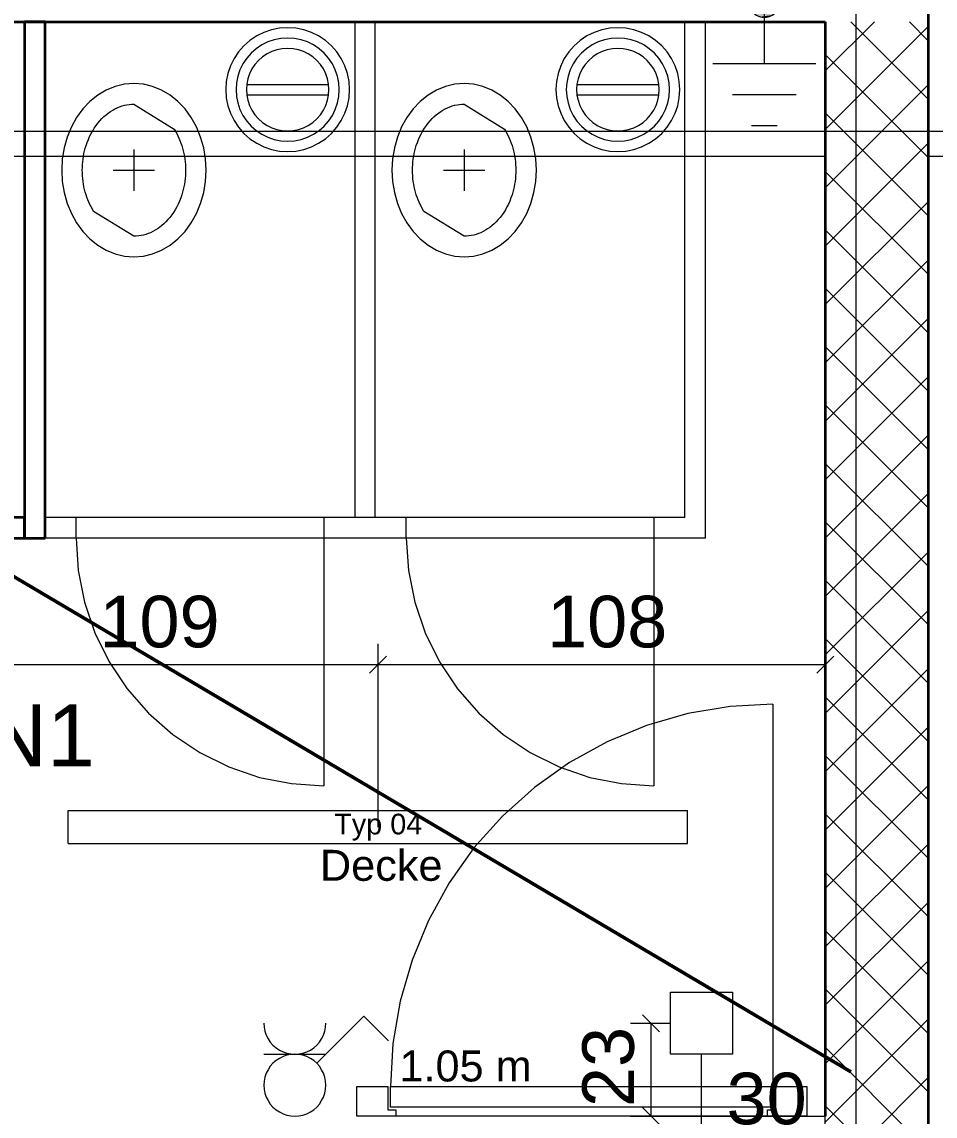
# Model space of a CAD drawing. Extents: x -1132 to 613, y -179 to 712.
# Drawn here: x -660.4 to -616.2, y 344.9 to 397.9 of the extents above; entities that cross this region are included whole.
import ezdxf
from ezdxf.lldxf.tags import DXFTag

# ---------------------------------------------------------------- set-up
doc = ezdxf.new("R2010")
doc.units = 0
doc.layers.get('0').update_dxf_attribs({"lineweight": 13})
for name, color, linetype, lineweight in [('A-DOOR-____-OTLN', 7, 'Continuous', 9), ('A-DOOR-FRAM-MCUT', 7, 'Continuous', 9), ('A-DOOR-OPNG-OTLN', 7, 'Continuous', 9), ('A-FLOR-____-OVHD', 7, 'Strichpunkt - Fein', 9), ('A-GENM-____-HDLN', 7, '_Verdeckte Linien_', 9), ('A-WALL-____-MCUT', 7, 'Continuous', 35), ('A-WALL-____-PATT', 7, 'Continuous', 35), ('S-GRID-____-OTLN', 7, 'Continuous', 5)]:
    doc.layers.add(name, color=color, linetype=linetype, lineweight=lineweight)
for name, color, linetype, lineweight, true_color in [('EL01_VVV_Mass', 7, 'Continuous', 13, 0xb2b200), ('EL01_WAN_Leuchten', 7, 'Continuous', 13, 0x0080ff), ('EL01_WAN_Leuchtentyp', 7, 'Continuous', 13, 0x0099ff), ('EL01_WAN_Licht', 7, 'Continuous', 13, 0x0080ff), ('EL01_WAN_Notbeleuchtungentyp', 7, 'Continuous', 13, 0x009900), ('EL01_WAN_Potentialausgleich', 1, 'Continuous', 13, 0xff0000), ('X_Geometrie', 3, 'Continuous', 50, 0x00ff00)]:
    doc.layers.add(name, color=color, linetype=linetype, lineweight=lineweight, true_color=true_color)
doc.styles.get("Standard").update_dxf_attribs({"font": 'arial.ttf'})
tags = doc.linetypes.add('_Rasterlinie_', pattern=[0.375, 0.2, -0.05, 0.075, -0.05]).pattern_tags.tags
tags[10:11] = [DXFTag(74, 4), DXFTag(75, 0), DXFTag(340, '0'), DXFTag(46, 1.0), DXFTag(50, 0.0), DXFTag(44, 0.0), DXFTag(45, 0.0)]
tags[8:9] = [DXFTag(74, 4), DXFTag(75, 0), DXFTag(340, '0'), DXFTag(46, 1.0), DXFTag(50, 0.0), DXFTag(44, 0.0), DXFTag(45, 0.0)]
tags[6:7] = [DXFTag(74, 4), DXFTag(75, 0), DXFTag(340, '0'), DXFTag(46, 1.0), DXFTag(50, 0.0), DXFTag(44, 0.0), DXFTag(45, 0.0)]
tags[4:5] = [DXFTag(74, 4), DXFTag(75, 0), DXFTag(340, '0'), DXFTag(46, 1.0), DXFTag(50, 0.0), DXFTag(44, 0.0), DXFTag(45, 0.0)]
tags = doc.linetypes.add('_Verdeckte Linien_', pattern=[0.15, 0.1, -0.05]).pattern_tags.tags
tags[6:7] = [DXFTag(74, 4), DXFTag(75, 0), DXFTag(340, '0'), DXFTag(46, 1.0), DXFTag(50, 0.0), DXFTag(44, 0.0), DXFTag(45, 0.0)]
tags[4:5] = [DXFTag(74, 4), DXFTag(75, 0), DXFTag(340, '0'), DXFTag(46, 1.0), DXFTag(50, 0.0), DXFTag(44, 0.0), DXFTag(45, 0.0)]
tags = doc.linetypes.add('Strich Punkt fein', pattern=[0.2, 0.1, -0.05, 0, -0.05]).pattern_tags.tags
tags[10:11] = [DXFTag(74, 4), DXFTag(75, 0), DXFTag(340, '0'), DXFTag(46, 1.0), DXFTag(50, 0.0), DXFTag(44, 0.0), DXFTag(45, 0.0)]
tags[8:9] = [DXFTag(74, 4), DXFTag(75, 0), DXFTag(340, '0'), DXFTag(46, 1.0), DXFTag(50, 0.0), DXFTag(44, 0.0), DXFTag(45, 0.0)]
tags[6:7] = [DXFTag(74, 4), DXFTag(75, 0), DXFTag(340, '0'), DXFTag(46, 1.0), DXFTag(50, 0.0), DXFTag(44, 0.0), DXFTag(45, 0.0)]
tags[4:5] = [DXFTag(74, 4), DXFTag(75, 0), DXFTag(340, '0'), DXFTag(46, 1.0), DXFTag(50, 0.0), DXFTag(44, 0.0), DXFTag(45, 0.0)]
tags = doc.linetypes.add('Strichpunkt - Fein', pattern=[0.2, 0.1, -0.05, 0, -0.05]).pattern_tags.tags
tags[10:11] = [DXFTag(74, 4), DXFTag(75, 0), DXFTag(340, '0'), DXFTag(46, 1.0), DXFTag(50, 0.0), DXFTag(44, 0.0), DXFTag(45, 0.0)]
tags[8:9] = [DXFTag(74, 4), DXFTag(75, 0), DXFTag(340, '0'), DXFTag(46, 1.0), DXFTag(50, 0.0), DXFTag(44, 0.0), DXFTag(45, 0.0)]
tags[6:7] = [DXFTag(74, 4), DXFTag(75, 0), DXFTag(340, '0'), DXFTag(46, 1.0), DXFTag(50, 0.0), DXFTag(44, 0.0), DXFTag(45, 0.0)]
tags[4:5] = [DXFTag(74, 4), DXFTag(75, 0), DXFTag(340, '0'), DXFTag(46, 1.0), DXFTag(50, 0.0), DXFTag(44, 0.0), DXFTag(45, 0.0)]

# ---------------------------------------------------------------- blocks, each defined once
blk = doc.blocks.new('Referenz-A0UNPDE96I', base_point=(-1115.886, -117.372))
at = {"layer": 'A-DOOR-____-OTLN', "color": 0, "linetype": 'Continuous', "ltscale": 0.13}
for p, q in [((-642.575, 346.316), (-624.055, 346.316)), ((-642.575, 345.316), (-642.575, 346.316)), ((-624.055, 346.316), (-624.055, 345.316)), ((-624.055, 345.316), (-642.575, 345.316))]:
    blk.add_line(p, q, dxfattribs=at)
at = {"layer": 'A-DOOR-____-OTLN', "color": 0, "linetype": 'Strich Punkt fein', "ltscale": 0.13}
blk.add_line((-624.315, 344.876), (-642.315, 344.876), dxfattribs=at)
at = {"layer": 'A-DOOR-FRAM-MCUT', "color": 0, "linetype": 'Continuous', "ltscale": 0.13}
for p, q in [((-644.215, 346.316), (-642.715, 346.316)), ((-644.215, 344.876), (-644.215, 346.316)), ((-642.715, 346.316), (-642.715, 345.176)), ((-623.915, 346.316), (-622.415, 346.316)), ((-623.915, 345.176), (-623.915, 346.316)), ((-622.415, 346.316), (-622.415, 344.876)), ((-642.715, 345.176), (-642.315, 345.176)), ((-642.315, 345.176), (-642.315, 344.876)), ((-624.315, 344.876), (-624.315, 345.176)), ((-624.315, 345.176), (-623.915, 345.176)), ((-642.315, 344.876), (-644.215, 344.876)), ((-622.415, 344.876), (-624.315, 344.876))]:
    blk.add_line(p, q, dxfattribs=at)
at = {"layer": 'A-DOOR-OPNG-OTLN', "color": 0, "linetype": 'Continuous', "ltscale": 0.13}
for p, q in [((-626.128, 364.72), (-628.176, 364.372)), ((-624.055, 364.836), (-626.128, 364.72)), ((-624.055, 364.836), (-624.055, 346.316)), ((-628.176, 364.372), (-630.171, 363.797)), ((-630.171, 363.797), (-632.09, 363.002)), ((-632.09, 363.002), (-633.908, 361.998)), ((-633.908, 361.998), (-635.602, 360.796)), ((-635.602, 360.796), (-637.15, 359.412)), ((-637.15, 359.412), (-638.534, 357.863)), ((-638.534, 357.863), (-639.736, 356.17)), ((-639.736, 356.17), (-640.741, 354.352)), ((-640.741, 354.352), (-641.535, 352.433)), ((-641.535, 352.433), (-642.11, 350.437)), ((-642.11, 350.437), (-642.458, 348.39)), ((-642.458, 348.39), (-642.575, 346.316))]:
    blk.add_line(p, q, dxfattribs=at)
at = {"layer": 'A-FLOR-____-OVHD', "color": 0, "linetype": 'Strichpunkt - Fein', "ltscale": 0.13}
for p, q in [((-1074.115, 392.578), (-531.715, 392.578)), ((-708.415, 391.378), (-621.515, 391.378)), ((-616.515, 391.378), (-534.937, 391.378))]:
    blk.add_line(p, q, dxfattribs=at)
at = {"layer": 'A-GENM-____-HDLN', "color": 0, "linetype": '_Verdeckte Linien_', "ltscale": 0.13}
for p, q in [((-647.953, 397.569), (-648.338, 397.493)), ((-647.562, 397.595), (-647.953, 397.569)), ((-647.17, 397.569), (-647.562, 397.595)), ((-646.785, 397.493), (-647.17, 397.569)), ((-643.315, 397.876), (-644.315, 397.876)), ((-644.315, 397.876), (-644.315, 373.876)), ((-643.315, 373.876), (-643.315, 397.876)), ((-631.953, 397.569), (-632.338, 397.493)), ((-631.562, 397.595), (-631.953, 397.569)), ((-631.17, 397.569), (-631.562, 397.595)), ((-630.785, 397.493), (-631.17, 397.569)), ((-627.315, 397.876), (-628.315, 397.876)), ((-628.315, 373.876), (-628.315, 397.876)), ((-627.315, 372.876), (-627.315, 397.876)), ((-649.388, 396.975), (-649.683, 396.716)), ((-649.062, 397.193), (-649.388, 396.975)), ((-648.71, 397.367), (-649.062, 397.193)), ((-648.338, 397.493), (-648.71, 397.367)), ((-648.209, 397.01), (-648.518, 396.905)), ((-647.888, 397.074), (-648.209, 397.01)), ((-647.562, 397.095), (-647.888, 397.074)), ((-647.235, 397.074), (-647.562, 397.095)), ((-646.914, 397.01), (-647.235, 397.074)), ((-646.605, 396.905), (-646.914, 397.01)), ((-646.413, 397.367), (-646.785, 397.493)), ((-646.062, 397.193), (-646.413, 397.367)), ((-645.735, 396.975), (-646.062, 397.193)), ((-645.44, 396.716), (-645.735, 396.975)), ((-633.388, 396.975), (-633.683, 396.716)), ((-633.062, 397.193), (-633.388, 396.975)), ((-632.71, 397.367), (-633.062, 397.193)), ((-632.338, 397.493), (-632.71, 397.367)), ((-632.209, 397.01), (-632.518, 396.905)), ((-631.888, 397.074), (-632.209, 397.01)), ((-631.562, 397.095), (-631.888, 397.074)), ((-631.235, 397.074), (-631.562, 397.095)), ((-630.914, 397.01), (-631.235, 397.074)), ((-630.605, 396.905), (-630.914, 397.01)), ((-630.413, 397.367), (-630.785, 397.493)), ((-630.062, 397.193), (-630.413, 397.367)), ((-629.735, 396.975), (-630.062, 397.193)), ((-629.44, 396.716), (-629.735, 396.975)), ((-649.683, 396.716), (-649.942, 396.421)), ((-649.083, 396.578), (-649.329, 396.363)), ((-648.812, 396.76), (-649.083, 396.578)), ((-648.518, 396.905), (-648.812, 396.76)), ((-648.327, 396.443), (-648.562, 396.327)), ((-648.079, 396.527), (-648.327, 396.443)), ((-647.823, 396.578), (-648.079, 396.527)), ((-647.562, 396.595), (-647.823, 396.578)), ((-647.3, 396.578), (-647.562, 396.595)), ((-647.044, 396.527), (-647.3, 396.578)), ((-646.796, 396.443), (-647.044, 396.527)), ((-646.562, 396.327), (-646.796, 396.443)), ((-646.312, 396.76), (-646.605, 396.905)), ((-646.04, 396.578), (-646.312, 396.76)), ((-645.794, 396.363), (-646.04, 396.578)), ((-645.181, 396.421), (-645.44, 396.716)), ((-633.683, 396.716), (-633.942, 396.421)), ((-633.083, 396.578), (-633.329, 396.363)), ((-632.812, 396.76), (-633.083, 396.578)), ((-632.518, 396.905), (-632.812, 396.76)), ((-632.327, 396.443), (-632.562, 396.327)), ((-632.079, 396.527), (-632.327, 396.443)), ((-631.823, 396.578), (-632.079, 396.527)), ((-631.562, 396.595), (-631.823, 396.578)), ((-631.3, 396.578), (-631.562, 396.595)), ((-631.044, 396.527), (-631.3, 396.578)), ((-630.796, 396.443), (-631.044, 396.527)), ((-630.562, 396.327), (-630.796, 396.443)), ((-630.312, 396.76), (-630.605, 396.905)), ((-630.04, 396.578), (-630.312, 396.76)), ((-629.794, 396.363), (-630.04, 396.578)), ((-629.181, 396.421), (-629.44, 396.716)), ((-650.16, 396.095), (-650.333, 395.743)), ((-649.942, 396.421), (-650.16, 396.095)), ((-649.545, 396.117), (-649.727, 395.845)), ((-649.329, 396.363), (-649.545, 396.117)), ((-648.976, 396.009), (-649.148, 395.812)), ((-648.779, 396.182), (-648.976, 396.009)), ((-648.562, 396.327), (-648.779, 396.182)), ((-646.344, 396.182), (-646.562, 396.327)), ((-646.147, 396.009), (-646.344, 396.182)), ((-645.975, 395.812), (-646.147, 396.009)), ((-645.578, 396.117), (-645.794, 396.363)), ((-645.396, 395.845), (-645.578, 396.117)), ((-644.963, 396.095), (-645.181, 396.421)), ((-644.79, 395.743), (-644.963, 396.095)), ((-634.16, 396.095), (-634.333, 395.743)), ((-633.942, 396.421), (-634.16, 396.095)), ((-633.545, 396.117), (-633.727, 395.845)), ((-633.329, 396.363), (-633.545, 396.117)), ((-632.976, 396.009), (-633.148, 395.812)), ((-632.779, 396.182), (-632.976, 396.009)), ((-632.562, 396.327), (-632.779, 396.182)), ((-630.344, 396.182), (-630.562, 396.327)), ((-630.147, 396.009), (-630.344, 396.182)), ((-629.975, 395.812), (-630.147, 396.009)), ((-629.578, 396.117), (-629.794, 396.363)), ((-629.396, 395.845), (-629.578, 396.117)), ((-628.963, 396.095), (-629.181, 396.421)), ((-628.79, 395.743), (-628.963, 396.095)), ((-650.333, 395.743), (-650.459, 395.371)), ((-649.871, 395.552), (-649.976, 395.242)), ((-649.727, 395.845), (-649.871, 395.552)), ((-649.294, 395.595), (-649.409, 395.36)), ((-649.148, 395.812), (-649.294, 395.595)), ((-645.829, 395.595), (-645.975, 395.812)), ((-645.714, 395.36), (-645.829, 395.595)), ((-645.252, 395.552), (-645.396, 395.845)), ((-645.147, 395.242), (-645.252, 395.552)), ((-644.664, 395.371), (-644.79, 395.743)), ((-634.333, 395.743), (-634.459, 395.371)), ((-633.871, 395.552), (-633.976, 395.242)), ((-633.727, 395.845), (-633.871, 395.552)), ((-633.294, 395.595), (-633.409, 395.36)), ((-633.148, 395.812), (-633.294, 395.595)), ((-629.829, 395.595), (-629.975, 395.812)), ((-629.714, 395.36), (-629.829, 395.595)), ((-629.252, 395.552), (-629.396, 395.845)), ((-629.147, 395.242), (-629.252, 395.552)), ((-628.664, 395.371), (-628.79, 395.743)), ((-655.467, 394.857), (-655.916, 394.75)), ((-655.01, 394.893), (-655.467, 394.857)), ((-654.553, 394.857), (-655.01, 394.893)), ((-654.104, 394.75), (-654.553, 394.857)), ((-650.536, 394.986), (-650.562, 394.595)), ((-650.459, 395.371), (-650.536, 394.986)), ((-650.04, 394.921), (-650.062, 394.595)), ((-649.976, 395.242), (-650.04, 394.921)), ((-649.544, 394.856), (-649.562, 394.595)), ((-649.493, 395.113), (-649.544, 394.856)), ((-649.409, 395.36), (-649.493, 395.113)), ((-645.63, 395.113), (-645.714, 395.36)), ((-645.579, 394.856), (-645.63, 395.113)), ((-645.562, 394.595), (-645.579, 394.856)), ((-645.083, 394.921), (-645.147, 395.242)), ((-645.062, 394.595), (-645.083, 394.921)), ((-644.587, 394.986), (-644.664, 395.371)), ((-644.562, 394.595), (-644.587, 394.986)), ((-639.467, 394.857), (-639.916, 394.75)), ((-639.01, 394.893), (-639.467, 394.857)), ((-638.553, 394.857), (-639.01, 394.893)), ((-638.104, 394.75), (-638.553, 394.857)), ((-634.536, 394.986), (-634.562, 394.595)), ((-634.459, 395.371), (-634.536, 394.986)), ((-634.04, 394.921), (-634.062, 394.595)), ((-633.976, 395.242), (-634.04, 394.921)), ((-633.544, 394.856), (-633.562, 394.595)), ((-633.493, 395.113), (-633.544, 394.856)), ((-633.409, 395.36), (-633.493, 395.113)), ((-629.63, 395.113), (-629.714, 395.36)), ((-629.579, 394.856), (-629.63, 395.113)), ((-629.562, 394.595), (-629.579, 394.856)), ((-629.083, 394.921), (-629.147, 395.242)), ((-629.062, 394.595), (-629.083, 394.921)), ((-628.587, 394.986), (-628.664, 395.371)), ((-628.562, 394.595), (-628.587, 394.986)), ((-656.76, 394.33), (-657.141, 394.025)), ((-656.35, 394.573), (-656.76, 394.33)), ((-655.916, 394.75), (-656.35, 394.573)), ((-653.671, 394.573), (-654.104, 394.75)), ((-653.26, 394.33), (-653.671, 394.573)), ((-652.88, 394.025), (-653.26, 394.33)), ((-650.562, 394.595), (-650.536, 394.203)), ((-650.062, 394.595), (-650.04, 394.269)), ((-649.562, 394.845), (-645.562, 394.845)), ((-649.562, 394.595), (-649.544, 394.334)), ((-649.562, 394.345), (-645.562, 394.345)), ((-649.544, 394.334), (-649.493, 394.077)), ((-645.63, 394.077), (-645.579, 394.334)), ((-645.579, 394.334), (-645.562, 394.595)), ((-645.083, 394.269), (-645.062, 394.595)), ((-644.587, 394.203), (-644.562, 394.595)), ((-640.76, 394.33), (-641.141, 394.025)), ((-640.35, 394.573), (-640.76, 394.33)), ((-639.916, 394.75), (-640.35, 394.573)), ((-637.671, 394.573), (-638.104, 394.75)), ((-637.26, 394.33), (-637.671, 394.573)), ((-636.88, 394.025), (-637.26, 394.33)), ((-634.562, 394.595), (-634.536, 394.203)), ((-634.062, 394.595), (-634.04, 394.269)), ((-633.562, 394.845), (-629.562, 394.845)), ((-633.562, 394.595), (-633.544, 394.334)), ((-633.562, 394.345), (-629.562, 394.345)), ((-633.544, 394.334), (-633.493, 394.077)), ((-629.63, 394.077), (-629.579, 394.334)), ((-629.579, 394.334), (-629.562, 394.595)), ((-629.083, 394.269), (-629.062, 394.595)), ((-628.587, 394.203), (-628.562, 394.595)), ((-657.141, 394.025), (-657.485, 393.662)), ((-652.535, 393.662), (-652.88, 394.025)), ((-650.536, 394.203), (-650.459, 393.818)), ((-650.459, 393.818), (-650.333, 393.447)), ((-650.04, 394.269), (-649.976, 393.948)), ((-649.976, 393.948), (-649.871, 393.638)), ((-649.493, 394.077), (-649.409, 393.83)), ((-649.409, 393.83), (-649.294, 393.595)), ((-645.829, 393.595), (-645.714, 393.83)), ((-645.714, 393.83), (-645.63, 394.077)), ((-645.252, 393.638), (-645.147, 393.948)), ((-645.147, 393.948), (-645.083, 394.269)), ((-644.79, 393.447), (-644.664, 393.818)), ((-644.664, 393.818), (-644.587, 394.203)), ((-641.141, 394.025), (-641.485, 393.662)), ((-636.535, 393.662), (-636.88, 394.025)), ((-634.536, 394.203), (-634.459, 393.818)), ((-634.459, 393.818), (-634.333, 393.447)), ((-634.04, 394.269), (-633.976, 393.948)), ((-633.976, 393.948), (-633.871, 393.638)), ((-633.493, 394.077), (-633.409, 393.83)), ((-633.409, 393.83), (-633.294, 393.595)), ((-629.829, 393.595), (-629.714, 393.83)), ((-629.714, 393.83), (-629.63, 394.077)), ((-629.252, 393.638), (-629.147, 393.948)), ((-629.147, 393.948), (-629.083, 394.269)), ((-628.79, 393.447), (-628.664, 393.818)), ((-628.664, 393.818), (-628.587, 394.203)), ((-657.485, 393.662), (-657.787, 393.249)), ((-652.233, 393.249), (-652.535, 393.662)), ((-650.333, 393.447), (-650.16, 393.095)), ((-649.871, 393.638), (-649.727, 393.345)), ((-649.727, 393.345), (-649.545, 393.073)), ((-649.294, 393.595), (-649.148, 393.377)), ((-649.148, 393.377), (-648.976, 393.181)), ((-646.147, 393.181), (-645.975, 393.377)), ((-645.975, 393.377), (-645.829, 393.595)), ((-645.578, 393.073), (-645.396, 393.345)), ((-645.396, 393.345), (-645.252, 393.638)), ((-644.963, 393.095), (-644.79, 393.447)), ((-641.485, 393.662), (-641.787, 393.249)), ((-636.233, 393.249), (-636.535, 393.662)), ((-634.333, 393.447), (-634.16, 393.095)), ((-633.871, 393.638), (-633.727, 393.345)), ((-633.727, 393.345), (-633.545, 393.073)), ((-633.294, 393.595), (-633.148, 393.377)), ((-633.148, 393.377), (-632.976, 393.181)), ((-630.147, 393.181), (-629.975, 393.377)), ((-629.975, 393.377), (-629.829, 393.595)), ((-629.578, 393.073), (-629.396, 393.345)), ((-629.396, 393.345), (-629.252, 393.638)), ((-628.963, 393.095), (-628.79, 393.447)), ((-658.041, 392.793), (-658.244, 392.3)), ((-657.787, 393.249), (-658.041, 392.793)), ((-651.979, 392.793), (-652.233, 393.249)), ((-651.777, 392.3), (-651.979, 392.793)), ((-650.16, 393.095), (-649.942, 392.769)), ((-649.942, 392.769), (-649.683, 392.474)), ((-649.545, 393.073), (-649.329, 392.827)), ((-649.329, 392.827), (-649.083, 392.612)), ((-648.976, 393.181), (-648.779, 393.008)), ((-648.779, 393.008), (-648.562, 392.863)), ((-648.562, 392.863), (-648.327, 392.747)), ((-648.327, 392.747), (-648.079, 392.663)), ((-647.044, 392.663), (-646.796, 392.747)), ((-646.796, 392.747), (-646.562, 392.863)), ((-646.562, 392.863), (-646.344, 393.008)), ((-646.344, 393.008), (-646.147, 393.181)), ((-646.04, 392.612), (-645.794, 392.827)), ((-645.794, 392.827), (-645.578, 393.073)), ((-645.44, 392.474), (-645.181, 392.769)), ((-645.181, 392.769), (-644.963, 393.095)), ((-642.041, 392.793), (-642.244, 392.3)), ((-641.787, 393.249), (-642.041, 392.793)), ((-635.979, 392.793), (-636.233, 393.249)), ((-635.777, 392.3), (-635.979, 392.793)), ((-634.16, 393.095), (-633.942, 392.769)), ((-633.942, 392.769), (-633.683, 392.474)), ((-633.545, 393.073), (-633.329, 392.827)), ((-633.329, 392.827), (-633.083, 392.612)), ((-632.976, 393.181), (-632.779, 393.008)), ((-632.779, 393.008), (-632.562, 392.863)), ((-632.562, 392.863), (-632.327, 392.747)), ((-632.327, 392.747), (-632.079, 392.663)), ((-631.044, 392.663), (-630.796, 392.747)), ((-630.796, 392.747), (-630.562, 392.863)), ((-630.562, 392.863), (-630.344, 393.008)), ((-630.344, 393.008), (-630.147, 393.181)), ((-630.04, 392.612), (-629.794, 392.827)), ((-629.794, 392.827), (-629.578, 393.073)), ((-629.44, 392.474), (-629.181, 392.769)), ((-629.181, 392.769), (-628.963, 393.095)), ((-658.244, 392.3), (-658.391, 391.78)), ((-651.629, 391.78), (-651.777, 392.3)), ((-649.683, 392.474), (-649.388, 392.215)), ((-649.388, 392.215), (-649.062, 391.997)), ((-649.083, 392.612), (-648.812, 392.43)), ((-648.812, 392.43), (-648.518, 392.285)), ((-648.518, 392.285), (-648.209, 392.18)), ((-648.079, 392.663), (-647.823, 392.612)), ((-647.823, 392.612), (-647.562, 392.595)), ((-647.562, 392.595), (-647.3, 392.612)), ((-647.3, 392.612), (-647.044, 392.663)), ((-646.914, 392.18), (-646.605, 392.285)), ((-646.605, 392.285), (-646.312, 392.43)), ((-646.312, 392.43), (-646.04, 392.612)), ((-646.062, 391.997), (-645.735, 392.215)), ((-645.735, 392.215), (-645.44, 392.474)), ((-642.244, 392.3), (-642.391, 391.78)), ((-635.629, 391.78), (-635.777, 392.3)), ((-633.683, 392.474), (-633.388, 392.215)), ((-633.388, 392.215), (-633.062, 391.997)), ((-633.083, 392.612), (-632.812, 392.43)), ((-632.812, 392.43), (-632.518, 392.285)), ((-632.518, 392.285), (-632.209, 392.18)), ((-632.079, 392.663), (-631.823, 392.612)), ((-631.823, 392.612), (-631.562, 392.595)), ((-631.562, 392.595), (-631.3, 392.612)), ((-631.3, 392.612), (-631.044, 392.663)), ((-630.914, 392.18), (-630.605, 392.285)), ((-630.605, 392.285), (-630.312, 392.43)), ((-630.312, 392.43), (-630.04, 392.612)), ((-630.062, 391.997), (-629.735, 392.215)), ((-629.735, 392.215), (-629.44, 392.474)), ((-658.391, 391.78), (-658.48, 391.241)), ((-655.01, 391.693), (-655.01, 389.693)), ((-651.54, 391.241), (-651.629, 391.78)), ((-649.062, 391.997), (-648.71, 391.823)), ((-648.71, 391.823), (-648.338, 391.697)), ((-648.338, 391.697), (-647.953, 391.621)), ((-648.209, 392.18), (-647.888, 392.116)), ((-647.888, 392.116), (-647.562, 392.095)), ((-647.562, 392.095), (-647.235, 392.116)), ((-647.235, 392.116), (-646.914, 392.18)), ((-647.17, 391.621), (-646.785, 391.697)), ((-646.785, 391.697), (-646.413, 391.823)), ((-646.413, 391.823), (-646.062, 391.997)), ((-642.391, 391.78), (-642.48, 391.241)), ((-639.01, 391.693), (-639.01, 389.693)), ((-635.54, 391.241), (-635.629, 391.78)), ((-633.062, 391.997), (-632.71, 391.823)), ((-632.71, 391.823), (-632.338, 391.697)), ((-632.338, 391.697), (-631.953, 391.621)), ((-632.209, 392.18), (-631.888, 392.116)), ((-631.888, 392.116), (-631.562, 392.095)), ((-631.562, 392.095), (-631.235, 392.116)), ((-631.235, 392.116), (-630.914, 392.18)), ((-631.17, 391.621), (-630.785, 391.697)), ((-630.785, 391.697), (-630.413, 391.823)), ((-630.413, 391.823), (-630.062, 391.997)), ((-658.48, 391.241), (-658.51, 390.693)), ((-651.51, 390.693), (-651.54, 391.241)), ((-647.953, 391.621), (-647.562, 391.595)), ((-647.562, 391.595), (-647.17, 391.621)), ((-642.48, 391.241), (-642.51, 390.693)), ((-635.51, 390.693), (-635.54, 391.241)), ((-631.953, 391.621), (-631.562, 391.595)), ((-631.562, 391.595), (-631.17, 391.621)), ((-658.51, 390.693), (-658.48, 390.144)), ((-656.01, 390.693), (-654.01, 390.693)), ((-651.54, 390.144), (-651.51, 390.693)), ((-642.51, 390.693), (-642.48, 390.144)), ((-640.01, 390.693), (-638.01, 390.693)), ((-635.54, 390.144), (-635.51, 390.693)), ((-658.48, 390.144), (-658.391, 389.606)), ((-651.629, 389.606), (-651.54, 390.144)), ((-642.48, 390.144), (-642.391, 389.606)), ((-635.629, 389.606), (-635.54, 390.144)), ((-658.391, 389.606), (-658.244, 389.085)), ((-651.777, 389.085), (-651.629, 389.606)), ((-642.391, 389.606), (-642.244, 389.085)), ((-635.777, 389.085), (-635.629, 389.606)), ((-658.244, 389.085), (-658.041, 388.593)), ((-651.979, 388.593), (-651.777, 389.085)), ((-642.244, 389.085), (-642.041, 388.593)), ((-635.979, 388.593), (-635.777, 389.085)), ((-658.041, 388.593), (-657.787, 388.136)), ((-652.233, 388.136), (-651.979, 388.593)), ((-642.041, 388.593), (-641.787, 388.136)), ((-636.233, 388.136), (-635.979, 388.593)), ((-657.787, 388.136), (-657.485, 387.723)), ((-652.535, 387.723), (-652.233, 388.136)), ((-641.787, 388.136), (-641.485, 387.723)), ((-636.535, 387.723), (-636.233, 388.136)), ((-657.485, 387.723), (-657.141, 387.361)), ((-652.88, 387.361), (-652.535, 387.723)), ((-641.485, 387.723), (-641.141, 387.361)), ((-636.88, 387.361), (-636.535, 387.723)), ((-657.141, 387.361), (-656.76, 387.055)), ((-656.76, 387.055), (-656.35, 386.812)), ((-653.671, 386.812), (-653.26, 387.055)), ((-653.26, 387.055), (-652.88, 387.361)), ((-641.141, 387.361), (-640.76, 387.055)), ((-640.76, 387.055), (-640.35, 386.812)), ((-637.671, 386.812), (-637.26, 387.055)), ((-637.26, 387.055), (-636.88, 387.361)), ((-656.35, 386.812), (-655.916, 386.636)), ((-655.916, 386.636), (-655.467, 386.529)), ((-655.467, 386.529), (-655.01, 386.493)), ((-655.01, 386.493), (-654.553, 386.529)), ((-654.553, 386.529), (-654.104, 386.636)), ((-654.104, 386.636), (-653.671, 386.812)), ((-640.35, 386.812), (-639.916, 386.636)), ((-639.916, 386.636), (-639.467, 386.529)), ((-639.467, 386.529), (-639.01, 386.493)), ((-639.01, 386.493), (-638.553, 386.529)), ((-638.553, 386.529), (-638.104, 386.636)), ((-638.104, 386.636), (-637.671, 386.812)), ((-628.315, 373.876), (-659.315, 373.876)), ((-657.815, 372.876), (-657.815, 373.876)), ((-645.815, 373.876), (-645.815, 360.876)), ((-641.815, 372.876), (-641.815, 373.876)), ((-629.815, 373.876), (-629.815, 360.876)), ((-627.315, 372.876), (-659.315, 372.876)), ((-657.815, 372.876), (-657.712, 371.31)), ((-641.815, 372.876), (-641.712, 371.31)), ((-657.712, 371.31), (-657.406, 369.771)), ((-641.712, 371.31), (-641.406, 369.771)), ((-657.406, 369.771), (-656.901, 368.284)), ((-641.406, 369.771), (-640.901, 368.284)), ((-656.901, 368.284), (-656.207, 366.876)), ((-640.901, 368.284), (-640.207, 366.876)), ((-656.207, 366.876), (-655.335, 365.571)), ((-640.207, 366.876), (-639.335, 365.571)), ((-655.335, 365.571), (-654.3, 364.391)), ((-639.335, 365.571), (-638.3, 364.391)), ((-654.3, 364.391), (-653.12, 363.356)), ((-638.3, 364.391), (-637.12, 363.356)), ((-653.12, 363.356), (-651.815, 362.484)), ((-637.12, 363.356), (-635.815, 362.484)), ((-651.815, 362.484), (-650.407, 361.79)), ((-635.815, 362.484), (-634.407, 361.79)), ((-650.407, 361.79), (-648.92, 361.285)), ((-634.407, 361.79), (-632.92, 361.285)), ((-648.92, 361.285), (-647.381, 360.979)), ((-647.381, 360.979), (-645.815, 360.876)), ((-632.92, 361.285), (-631.381, 360.979)), ((-631.381, 360.979), (-629.815, 360.876))]:
    blk.add_line(p, q, dxfattribs=at)
at = {"layer": 'A-GENM-____-HDLN', "color": 0, "linetype": 'Continuous'}
for p, q in [((-655.701, 393.766), (-655.587, 393.805)), ((-655.587, 393.805), (-655.472, 393.837)), ((-655.472, 393.837), (-655.357, 393.861)), ((-655.357, 393.861), (-655.242, 393.879)), ((-655.242, 393.879), (-655.126, 393.889)), ((-655.126, 393.889), (-655.01, 393.893)), ((-655.01, 393.893), (-653.06, 392.685)), ((-639.701, 393.766), (-639.587, 393.805)), ((-639.587, 393.805), (-639.472, 393.837)), ((-639.472, 393.837), (-639.357, 393.861)), ((-639.357, 393.861), (-639.242, 393.879)), ((-639.242, 393.879), (-639.126, 393.889)), ((-639.126, 393.889), (-639.01, 393.893)), ((-639.01, 393.893), (-637.06, 392.685)), ((-656.564, 393.192), (-656.463, 393.289)), ((-656.463, 393.289), (-656.361, 393.379)), ((-656.361, 393.379), (-656.255, 393.462)), ((-656.255, 393.462), (-656.148, 393.537)), ((-656.148, 393.537), (-656.038, 393.605)), ((-656.038, 393.605), (-655.927, 393.666)), ((-655.927, 393.666), (-655.815, 393.72)), ((-655.815, 393.72), (-655.701, 393.766)), ((-640.564, 393.192), (-640.463, 393.289)), ((-640.463, 393.289), (-640.361, 393.379)), ((-640.361, 393.379), (-640.255, 393.462)), ((-640.255, 393.462), (-640.148, 393.537)), ((-640.148, 393.537), (-640.038, 393.605)), ((-640.038, 393.605), (-639.927, 393.666)), ((-639.927, 393.666), (-639.815, 393.72)), ((-639.815, 393.72), (-639.701, 393.766)), ((-657.008, 392.606), (-656.928, 392.736)), ((-656.928, 392.736), (-656.843, 392.86)), ((-656.843, 392.86), (-656.754, 392.977)), ((-656.754, 392.977), (-656.66, 393.088)), ((-656.66, 393.088), (-656.564, 393.192)), ((-641.008, 392.606), (-640.928, 392.736)), ((-640.928, 392.736), (-640.843, 392.86)), ((-640.843, 392.86), (-640.754, 392.977)), ((-640.754, 392.977), (-640.66, 393.088)), ((-640.66, 393.088), (-640.564, 393.192)), ((-657.218, 392.185), (-657.154, 392.33)), ((-657.154, 392.33), (-657.084, 392.471)), ((-657.084, 392.471), (-657.008, 392.606)), ((-653.06, 392.685), (-652.997, 392.58)), ((-652.997, 392.58), (-652.937, 392.471)), ((-652.937, 392.471), (-652.88, 392.359)), ((-652.88, 392.359), (-652.827, 392.244)), ((-652.827, 392.244), (-652.778, 392.125)), ((-641.218, 392.185), (-641.154, 392.33)), ((-641.154, 392.33), (-641.084, 392.471)), ((-641.084, 392.471), (-641.008, 392.606)), ((-637.06, 392.685), (-636.997, 392.58)), ((-636.997, 392.58), (-636.937, 392.471)), ((-636.937, 392.471), (-636.88, 392.359)), ((-636.88, 392.359), (-636.827, 392.244)), ((-636.827, 392.244), (-636.778, 392.125)), ((-657.4, 391.626), (-657.367, 391.755)), ((-657.367, 391.755), (-657.329, 391.881)), ((-657.329, 391.881), (-657.277, 392.035)), ((-657.277, 392.035), (-657.218, 392.185)), ((-652.778, 392.125), (-652.733, 392.004)), ((-652.733, 392.004), (-652.691, 391.881)), ((-652.691, 391.881), (-652.654, 391.755)), ((-652.654, 391.755), (-652.621, 391.626)), ((-641.4, 391.626), (-641.367, 391.755)), ((-641.367, 391.755), (-641.329, 391.881)), ((-641.329, 391.881), (-641.277, 392.035)), ((-641.277, 392.035), (-641.218, 392.185)), ((-636.778, 392.125), (-636.733, 392.004)), ((-636.733, 392.004), (-636.691, 391.881)), ((-636.691, 391.881), (-636.654, 391.755)), ((-636.654, 391.755), (-636.621, 391.626)), ((-657.49, 391.098), (-657.474, 391.232)), ((-657.474, 391.232), (-657.454, 391.365)), ((-657.454, 391.365), (-657.429, 391.497)), ((-657.429, 391.497), (-657.4, 391.626)), ((-652.621, 391.626), (-652.592, 391.497)), ((-652.592, 391.497), (-652.567, 391.365)), ((-652.567, 391.365), (-652.546, 391.232)), ((-652.546, 391.232), (-652.531, 391.098)), ((-641.49, 391.098), (-641.474, 391.232)), ((-641.474, 391.232), (-641.454, 391.365)), ((-641.454, 391.365), (-641.429, 391.497)), ((-641.429, 391.497), (-641.4, 391.626)), ((-636.621, 391.626), (-636.592, 391.497)), ((-636.592, 391.497), (-636.567, 391.365)), ((-636.567, 391.365), (-636.546, 391.232)), ((-636.546, 391.232), (-636.531, 391.098)), ((-657.51, 390.693), (-657.508, 390.828)), ((-657.508, 390.557), (-657.51, 390.693)), ((-657.508, 390.828), (-657.501, 390.963)), ((-657.501, 390.963), (-657.49, 391.098)), ((-652.531, 391.098), (-652.519, 390.963)), ((-652.519, 390.963), (-652.513, 390.828)), ((-652.513, 390.828), (-652.51, 390.693)), ((-652.51, 390.693), (-652.513, 390.557)), ((-641.51, 390.693), (-641.508, 390.828)), ((-641.508, 390.557), (-641.51, 390.693)), ((-641.508, 390.828), (-641.501, 390.963)), ((-641.501, 390.963), (-641.49, 391.098)), ((-636.531, 391.098), (-636.519, 390.963)), ((-636.519, 390.963), (-636.513, 390.828)), ((-636.513, 390.828), (-636.51, 390.693)), ((-636.51, 390.693), (-636.513, 390.557)), ((-657.501, 390.422), (-657.508, 390.557)), ((-657.49, 390.287), (-657.501, 390.422)), ((-657.474, 390.153), (-657.49, 390.287)), ((-657.454, 390.02), (-657.474, 390.153)), ((-652.546, 390.153), (-652.567, 390.02)), ((-652.531, 390.287), (-652.546, 390.153)), ((-652.519, 390.422), (-652.531, 390.287)), ((-652.513, 390.557), (-652.519, 390.422)), ((-641.501, 390.422), (-641.508, 390.557)), ((-641.49, 390.287), (-641.501, 390.422)), ((-641.474, 390.153), (-641.49, 390.287)), ((-641.454, 390.02), (-641.474, 390.153)), ((-636.546, 390.153), (-636.567, 390.02)), ((-636.531, 390.287), (-636.546, 390.153)), ((-636.519, 390.422), (-636.531, 390.287)), ((-636.513, 390.557), (-636.519, 390.422)), ((-657.429, 389.889), (-657.454, 390.02)), ((-657.4, 389.759), (-657.429, 389.889)), ((-657.367, 389.631), (-657.4, 389.759)), ((-657.329, 389.505), (-657.367, 389.631)), ((-652.654, 389.631), (-652.691, 389.505)), ((-652.62, 389.759), (-652.654, 389.631)), ((-652.591, 389.889), (-652.62, 389.759)), ((-652.567, 390.02), (-652.591, 389.889)), ((-641.429, 389.889), (-641.454, 390.02)), ((-641.4, 389.759), (-641.429, 389.889)), ((-641.367, 389.631), (-641.4, 389.759)), ((-641.329, 389.505), (-641.367, 389.631)), ((-636.654, 389.631), (-636.691, 389.505)), ((-636.62, 389.759), (-636.654, 389.631)), ((-636.591, 389.889), (-636.62, 389.759)), ((-636.567, 390.02), (-636.591, 389.889)), ((-657.288, 389.381), (-657.329, 389.505)), ((-657.242, 389.26), (-657.288, 389.381)), ((-657.193, 389.142), (-657.242, 389.26)), ((-657.14, 389.026), (-657.193, 389.142)), ((-657.084, 388.914), (-657.14, 389.026)), ((-652.867, 389.055), (-652.937, 388.914)), ((-652.802, 389.2), (-652.867, 389.055)), ((-652.744, 389.35), (-652.802, 389.2)), ((-652.691, 389.505), (-652.744, 389.35)), ((-641.288, 389.381), (-641.329, 389.505)), ((-641.242, 389.26), (-641.288, 389.381)), ((-641.193, 389.142), (-641.242, 389.26)), ((-641.14, 389.026), (-641.193, 389.142)), ((-641.084, 388.914), (-641.14, 389.026)), ((-636.867, 389.055), (-636.937, 388.914)), ((-636.802, 389.2), (-636.867, 389.055)), ((-636.744, 389.35), (-636.802, 389.2)), ((-636.691, 389.505), (-636.744, 389.35)), ((-657.024, 388.805), (-657.084, 388.914)), ((-656.961, 388.7), (-657.024, 388.805)), ((-655.01, 387.493), (-656.961, 388.7)), ((-653.177, 388.525), (-653.267, 388.408)), ((-653.092, 388.649), (-653.177, 388.525)), ((-653.012, 388.779), (-653.092, 388.649)), ((-652.937, 388.914), (-653.012, 388.779)), ((-641.024, 388.805), (-641.084, 388.914)), ((-640.961, 388.7), (-641.024, 388.805)), ((-639.01, 387.493), (-640.961, 388.7)), ((-637.177, 388.525), (-637.267, 388.408)), ((-637.092, 388.649), (-637.177, 388.525)), ((-637.012, 388.779), (-637.092, 388.649)), ((-636.937, 388.914), (-637.012, 388.779)), ((-653.66, 388.006), (-653.765, 387.923)), ((-653.557, 388.096), (-653.66, 388.006)), ((-653.457, 388.193), (-653.557, 388.096)), ((-653.36, 388.297), (-653.457, 388.193)), ((-653.267, 388.408), (-653.36, 388.297)), ((-637.66, 388.006), (-637.765, 387.923)), ((-637.557, 388.096), (-637.66, 388.006)), ((-637.457, 388.193), (-637.557, 388.096)), ((-637.36, 388.297), (-637.457, 388.193)), ((-637.267, 388.408), (-637.36, 388.297)), ((-654.894, 387.496), (-655.01, 387.493)), ((-654.779, 387.507), (-654.894, 387.496)), ((-654.663, 387.524), (-654.779, 387.507)), ((-654.548, 387.549), (-654.663, 387.524)), ((-654.433, 387.58), (-654.548, 387.549)), ((-654.319, 387.619), (-654.433, 387.58)), ((-654.206, 387.666), (-654.319, 387.619)), ((-654.093, 387.719), (-654.206, 387.666)), ((-653.982, 387.78), (-654.093, 387.719)), ((-653.873, 387.848), (-653.982, 387.78)), ((-653.765, 387.923), (-653.873, 387.848)), ((-638.894, 387.496), (-639.01, 387.493)), ((-638.779, 387.507), (-638.894, 387.496)), ((-638.663, 387.524), (-638.779, 387.507)), ((-638.548, 387.549), (-638.663, 387.524)), ((-638.433, 387.58), (-638.548, 387.549)), ((-638.319, 387.619), (-638.433, 387.58)), ((-638.206, 387.666), (-638.319, 387.619)), ((-638.093, 387.719), (-638.206, 387.666)), ((-637.982, 387.78), (-638.093, 387.719)), ((-637.873, 387.848), (-637.982, 387.78)), ((-637.765, 387.923), (-637.873, 387.848))]:
    blk.add_line(p, q, dxfattribs=at)
at = {"layer": 'A-WALL-____-MCUT', "color": 0, "linetype": 'Continuous', "ltscale": 0.35}
for p, q in [((-616.515, 339.876), (-616.515, 472.578)), ((-708.315, 397.876), (-621.515, 397.876)), ((-659.315, 397.876), (-660.315, 397.876)), ((-660.315, 397.876), (-660.315, 372.876)), ((-659.315, 372.876), (-659.315, 397.876)), ((-621.515, 397.876), (-621.515, 344.876)), ((-660.315, 373.876), (-675.315, 373.876)), ((-660.315, 372.876), (-660.315, 373.876)), ((-676.315, 372.876), (-660.315, 372.876)), ((-660.315, 372.876), (-659.315, 372.876))]:
    blk.add_line(p, q, dxfattribs=at)
at = {"layer": 'A-WALL-____-PATT', "color": 0, "linetype": 'Continuous', "lineweight": 9, "ltscale": 0.13}
for p, q in [((-621.515, 395.498), (-619.136, 397.876)), ((-621.515, 392.669), (-616.515, 397.669)), ((-616.515, 394.121), (-620.27, 397.876)), ((-616.515, 396.949), (-617.442, 397.876)), ((-616.515, 391.292), (-621.515, 396.292)), ((-621.515, 389.841), (-616.515, 394.841)), ((-616.515, 388.464), (-621.515, 393.464)), ((-621.515, 387.012), (-616.515, 392.012)), ((-616.515, 385.635), (-621.515, 390.635)), ((-621.515, 384.184), (-616.515, 389.184)), ((-616.515, 382.807), (-621.515, 387.807)), ((-621.515, 381.355), (-616.515, 386.355)), ((-616.515, 379.979), (-621.515, 384.979)), ((-621.515, 378.527), (-616.515, 383.527)), ((-616.515, 377.15), (-621.515, 382.15)), ((-621.515, 375.699), (-616.515, 380.699)), ((-616.515, 374.322), (-621.515, 379.322)), ((-621.515, 372.87), (-616.515, 377.87)), ((-616.515, 371.493), (-621.515, 376.493)), ((-621.515, 370.042), (-616.515, 375.042)), ((-616.515, 368.665), (-621.515, 373.665)), ((-621.515, 367.213), (-616.515, 372.213)), ((-616.515, 365.836), (-621.515, 370.836)), ((-621.515, 364.385), (-616.515, 369.385)), ((-616.515, 363.008), (-621.515, 368.008)), ((-621.515, 361.557), (-616.515, 366.557)), ((-616.515, 360.18), (-621.515, 365.18)), ((-621.515, 358.728), (-616.515, 363.728)), ((-616.515, 357.351), (-621.515, 362.351)), ((-621.515, 355.9), (-616.515, 360.9)), ((-616.515, 354.523), (-621.515, 359.523)), ((-621.515, 353.071), (-616.515, 358.071)), ((-616.515, 351.694), (-621.515, 356.694)), ((-621.515, 350.243), (-616.515, 355.243)), ((-616.515, 348.866), (-621.515, 353.866)), ((-621.515, 347.414), (-616.515, 352.414)), ((-616.515, 346.037), (-621.515, 351.037)), ((-621.515, 344.586), (-616.515, 349.586)), ((-616.515, 343.209), (-621.515, 348.209)), ((-621.515, 341.758), (-616.515, 346.758)), ((-616.515, 340.381), (-621.515, 345.381))]:
    blk.add_line(p, q, dxfattribs=at)
at = {"layer": 'S-GRID-____-OTLN', "color": 0, "linetype": '_Rasterlinie_', "ltscale": 0.13}
blk.add_line((-620.015, -113.603), (-620.015, 631.478), dxfattribs=at)
at = {"layer": 'X_Geometrie', "color": 0, "linetype": 'Continuous', "ltscale": 0.5}
blk.add_line((-706.529, 398.036), (-620.282, 347.029), dxfattribs=at)
blk = doc.blocks.new('Schalter-Schema0_Steckdose T13_ Gr.1_ UP-A0UNPE0D6I', base_point=(-648.713, 344.876))
at = {"color": 0, "lineweight": -2}
for p, q in [((-648.713, 349.376), (-648.7, 349.181)), ((-646.152, 347.437), (-643.87, 349.719)), ((-645.725, 349.181), (-645.713, 349.376)), ((-643.87, 349.719), (-642.674, 348.523)), ((-648.7, 349.181), (-648.662, 348.988)), ((-648.662, 348.988), (-648.598, 348.802)), ((-648.598, 348.802), (-648.512, 348.626)), ((-645.914, 348.626), (-645.827, 348.802)), ((-645.827, 348.802), (-645.764, 348.988)), ((-645.764, 348.988), (-645.725, 349.181)), ((-648.512, 348.626), (-648.403, 348.463)), ((-648.403, 348.463), (-648.273, 348.316)), ((-648.273, 348.316), (-648.126, 348.186)), ((-646.3, 348.186), (-646.152, 348.316)), ((-646.152, 348.316), (-646.023, 348.463)), ((-646.023, 348.463), (-645.914, 348.626)), ((-648.713, 347.876), (-645.713, 347.876)), ((-648.126, 348.186), (-647.963, 348.077)), ((-647.963, 348.077), (-647.787, 347.991)), ((-647.787, 347.762), (-647.963, 347.675)), ((-647.787, 347.991), (-647.601, 347.927)), ((-647.601, 347.825), (-647.787, 347.762)), ((-647.601, 347.927), (-647.408, 347.889)), ((-647.408, 347.864), (-647.601, 347.825)), ((-647.408, 347.889), (-647.213, 347.876)), ((-647.213, 347.876), (-647.408, 347.864)), ((-647.213, 347.876), (-647.017, 347.889)), ((-647.017, 347.864), (-647.213, 347.876)), ((-647.017, 347.889), (-646.824, 347.927)), ((-646.824, 347.825), (-647.017, 347.864)), ((-646.824, 347.927), (-646.639, 347.991)), ((-646.639, 347.762), (-646.824, 347.825)), ((-646.639, 347.991), (-646.463, 348.077)), ((-646.463, 347.675), (-646.639, 347.762)), ((-646.463, 348.077), (-646.3, 348.186)), ((-648.403, 347.289), (-648.512, 347.126)), ((-648.273, 347.437), (-648.403, 347.289)), ((-648.126, 347.566), (-648.273, 347.437)), ((-647.963, 347.675), (-648.126, 347.566)), ((-646.3, 347.566), (-646.463, 347.675)), ((-646.152, 347.437), (-646.3, 347.566)), ((-646.023, 347.289), (-646.152, 347.437)), ((-645.914, 347.126), (-646.023, 347.289)), ((-648.662, 346.765), (-648.7, 346.572)), ((-648.598, 346.95), (-648.662, 346.765)), ((-648.512, 347.126), (-648.598, 346.95)), ((-645.827, 346.95), (-645.914, 347.126)), ((-645.764, 346.765), (-645.827, 346.95)), ((-645.725, 346.572), (-645.764, 346.765)), ((-648.7, 346.572), (-648.713, 346.376)), ((-648.713, 346.376), (-648.7, 346.181)), ((-648.7, 346.181), (-648.662, 345.988)), ((-645.764, 345.988), (-645.725, 346.181)), ((-645.713, 346.376), (-645.725, 346.572)), ((-645.725, 346.181), (-645.713, 346.376)), ((-648.662, 345.988), (-648.598, 345.802)), ((-648.598, 345.802), (-648.512, 345.626)), ((-648.512, 345.626), (-648.403, 345.463)), ((-646.023, 345.463), (-645.914, 345.626)), ((-645.914, 345.626), (-645.827, 345.802)), ((-645.827, 345.802), (-645.764, 345.988)), ((-648.403, 345.463), (-648.273, 345.316)), ((-648.273, 345.316), (-648.126, 345.186)), ((-648.126, 345.186), (-647.963, 345.077)), ((-647.963, 345.077), (-647.787, 344.991)), ((-646.639, 344.991), (-646.463, 345.077)), ((-646.463, 345.077), (-646.3, 345.186)), ((-646.3, 345.186), (-646.152, 345.316)), ((-646.152, 345.316), (-646.023, 345.463)), ((-647.787, 344.991), (-647.601, 344.927)), ((-647.601, 344.927), (-647.408, 344.889)), ((-647.408, 344.889), (-647.213, 344.876)), ((-647.213, 344.876), (-647.017, 344.889)), ((-647.017, 344.889), (-646.824, 344.927)), ((-646.824, 344.927), (-646.639, 344.991))]:
    blk.add_line(p, q, dxfattribs=at)
blk = doc.blocks.new('Absolute Höhe-A0UNPE0F6I', base_point=(-642.146, 346.555))
at = {"color": 0, "lineweight": -2, "insert": (-642.146, 348.055), "char_height": 1.5, "attachment_point": 1}
blk.add_mtext('{\\fArial;1.05 m}', dxfattribs=at)
blk = doc.blocks.new('Deckendose UP-A0UNPE2L6I', base_point=(-629.013, 347.876))
at = {"color": 0, "lineweight": -2}
for p, q in [((-629.013, 347.876), (-629.013, 350.876)), ((-629.013, 350.876), (-626.013, 350.876)), ((-626.013, 350.876), (-626.013, 347.876)), ((-626.013, 347.876), (-629.013, 347.876))]:
    blk.add_line(p, q, dxfattribs=at)
blk = doc.blocks.new('Maß-A0UNPEBP6I', base_point=(-627.926, 342.647))
at = {"color": 0, "lineweight": -2}
for p, q in [((-627.513, 342.647), (-627.513, 347.876)), ((-621.513, 342.647), (-621.513, 344.876)), ((-627.099, 344.061), (-627.926, 343.233)), ((-621.099, 344.061), (-621.926, 343.233)), ((-627.513, 343.647), (-621.513, 343.647))]:
    blk.add_line(p, q, dxfattribs=at)
at = {"color": 0, "lineweight": -2, "insert": (-626.299, 346.98), "char_height": 2.5, "attachment_point": 1}
blk.add_mtext('{\\fArial;30}', dxfattribs=at)
blk = doc.blocks.new('Bemerkung 1-A0UNPEFZ6I', base_point=(-672.96, 361.816))
at = {"color": 0, "lineweight": -2, "insert": (-672.96, 364.816), "char_height": 3, "attachment_point": 1}
blk.add_mtext('{\\fArial;Typ ZN1}', dxfattribs=at)
blk = doc.blocks.new('LED-Langfeldleuchte 37W-A0UNPEP76I', base_point=(-658.19, 358.077))
at = {"color": 0, "lineweight": -2}
for p, q in [((-658.19, 359.677), (-628.19, 359.677)), ((-658.19, 358.077), (-658.19, 359.677)), ((-628.19, 358.077), (-628.19, 359.677)), ((-658.19, 358.077), (-628.19, 358.077))]:
    blk.add_line(p, q, dxfattribs=at)
blk = doc.blocks.new('Bemerkung 1-A0UNPEP96I', base_point=(-645.307, 358.522))
at = {"color": 0, "lineweight": -2, "insert": (-645.307, 359.522), "char_height": 1, "attachment_point": 1}
blk.add_mtext('{\\fArial;Typ 04}', dxfattribs=at)
blk = doc.blocks.new('Absolute Höhe-A0UNPEPB6I', base_point=(-645.998, 356.274))
at = {"color": 0, "lineweight": -2, "insert": (-645.998, 357.774), "char_height": 1.5, "attachment_point": 1}
blk.add_mtext('{\\fArial;Decke}', dxfattribs=at)
blk = doc.blocks.new('Maß-A0UNPERT6I', base_point=(-643.604, 344.876))
at = {"color": 0, "lineweight": -2}
for p, q in [((-643.19, 367.747), (-643.19, 358.877)), ((-621.513, 367.747), (-621.513, 344.876)), ((-642.776, 367.161), (-643.604, 366.333)), ((-621.099, 367.161), (-621.926, 366.333)), ((-643.19, 366.747), (-621.513, 366.747))]:
    blk.add_line(p, q, dxfattribs=at)
at = {"color": 0, "lineweight": -2, "insert": (-634.995, 370.08), "char_height": 2.5, "attachment_point": 1}
blk.add_mtext('{\\fArial;108}', dxfattribs=at)
blk = doc.blocks.new('Erdungs-Anschluss-A0UNPG276I', base_point=(-626.968, 392.848))
at = {"color": 0, "linetype": 'ByBlock', "lineweight": -2, "ltscale": 0.13}
for p, q in [((-625.155, 399.133), (-625.187, 399.041)), ((-625.112, 399.221), (-625.155, 399.133)), ((-625.058, 399.302), (-625.112, 399.221)), ((-624.994, 399.375), (-625.058, 399.302)), ((-624.921, 399.439), (-624.994, 399.375)), ((-624.84, 399.493), (-624.921, 399.439)), ((-624.753, 399.536), (-624.84, 399.493)), ((-624.66, 399.568), (-624.753, 399.536)), ((-624.565, 399.587), (-624.66, 399.568)), ((-624.468, 399.593), (-624.565, 399.587)), ((-624.37, 399.587), (-624.468, 399.593)), ((-624.275, 399.568), (-624.37, 399.587)), ((-624.183, 399.536), (-624.275, 399.568)), ((-624.095, 399.493), (-624.183, 399.536)), ((-624.014, 399.439), (-624.095, 399.493)), ((-623.941, 399.375), (-624.014, 399.439)), ((-623.877, 399.302), (-623.941, 399.375)), ((-623.823, 399.221), (-623.877, 399.302)), ((-623.78, 399.133), (-623.823, 399.221)), ((-623.749, 399.041), (-623.78, 399.133)), ((-625.206, 398.946), (-625.212, 398.848)), ((-625.212, 398.848), (-625.206, 398.751)), ((-625.187, 399.041), (-625.206, 398.946)), ((-625.206, 398.751), (-625.187, 398.656)), ((-625.187, 398.656), (-625.155, 398.564)), ((-625.155, 398.564), (-625.112, 398.476)), ((-624.468, 398.848), (-624.468, 395.848)), ((-623.823, 398.476), (-623.78, 398.564)), ((-623.78, 398.564), (-623.749, 398.656)), ((-623.73, 398.946), (-623.749, 399.041)), ((-623.749, 398.656), (-623.73, 398.751)), ((-623.723, 398.848), (-623.73, 398.946)), ((-623.73, 398.751), (-623.723, 398.848)), ((-625.112, 398.476), (-625.058, 398.395)), ((-625.058, 398.395), (-624.994, 398.322)), ((-624.994, 398.322), (-624.921, 398.258)), ((-624.921, 398.258), (-624.84, 398.204)), ((-624.84, 398.204), (-624.753, 398.161)), ((-624.753, 398.161), (-624.66, 398.129)), ((-624.66, 398.129), (-624.565, 398.11)), ((-624.565, 398.11), (-624.468, 398.104)), ((-624.468, 398.104), (-624.37, 398.11)), ((-624.37, 398.11), (-624.275, 398.129)), ((-624.275, 398.129), (-624.183, 398.161)), ((-624.183, 398.161), (-624.095, 398.204)), ((-624.095, 398.204), (-624.014, 398.258)), ((-624.014, 398.258), (-623.941, 398.322)), ((-623.941, 398.322), (-623.877, 398.395)), ((-623.877, 398.395), (-623.823, 398.476)), ((-621.968, 395.848), (-626.968, 395.848)), ((-622.919, 394.348), (-626.01, 394.348)), ((-623.843, 392.848), (-625.093, 392.848))]:
    blk.add_line(p, q, dxfattribs=at)
for points in [[(-623.749, 399.041), (-625.187, 399.041), (-623.823, 399.221)], [(-625.187, 399.041), (-623.823, 399.221), (-625.112, 399.221)], [(-623.823, 399.221), (-625.112, 399.221), (-623.941, 399.375)], [(-625.112, 399.221), (-623.941, 399.375), (-624.994, 399.375)], [(-623.941, 399.375), (-624.994, 399.375), (-624.095, 399.493)], [(-624.994, 399.375), (-624.095, 399.493), (-624.84, 399.493)], [(-624.095, 399.493), (-624.84, 399.493), (-624.275, 399.568)], [(-624.84, 399.493), (-624.275, 399.568), (-624.66, 399.568)], [(-624.275, 399.568), (-624.66, 399.568), (-624.468, 399.593)], [(-623.723, 398.848), (-625.212, 398.848), (-623.749, 399.041)], [(-625.212, 398.848), (-623.749, 399.041), (-625.187, 399.041)], [(-625.187, 398.656), (-623.723, 398.848), (-625.212, 398.848)], [(-623.749, 398.656), (-625.187, 398.656), (-623.723, 398.848)], [(-625.112, 398.476), (-623.749, 398.656), (-625.187, 398.656)], [(-623.823, 398.476), (-625.112, 398.476), (-623.749, 398.656)], [(-624.994, 398.322), (-623.823, 398.476), (-625.112, 398.476)], [(-623.941, 398.322), (-624.994, 398.322), (-623.823, 398.476)], [(-624.84, 398.204), (-623.941, 398.322), (-624.994, 398.322)], [(-624.095, 398.204), (-624.84, 398.204), (-623.941, 398.322)], [(-624.66, 398.129), (-624.095, 398.204), (-624.84, 398.204)], [(-624.275, 398.129), (-624.66, 398.129), (-624.095, 398.204)], [(-624.468, 398.104), (-624.275, 398.129), (-624.66, 398.129)]]:
    blk.add_solid(points, dxfattribs=at)
blk = doc.blocks.new('Maß-A0UNPG4X6I', base_point=(-665.309, 358.876))
at = {"color": 0, "lineweight": -2}
for p, q in [((-664.895, 367.747), (-664.895, 358.876)), ((-643.19, 367.747), (-643.19, 358.877)), ((-664.481, 367.161), (-665.309, 366.333)), ((-642.776, 367.161), (-643.604, 366.333)), ((-664.895, 366.747), (-643.19, 366.747))]:
    blk.add_line(p, q, dxfattribs=at)
at = {"color": 0, "lineweight": -2, "insert": (-656.684, 370.08), "char_height": 2.5, "attachment_point": 1}
blk.add_mtext('{\\fArial;109}', dxfattribs=at)
blk = doc.blocks.new('Maß-A0UNPG916I', base_point=(-633.288, 344.463))
at = {"color": 0, "lineweight": -2}
for p, q in [((-630.954, 349.376), (-629.013, 349.376)), ((-629.541, 348.963), (-630.368, 349.79)), ((-629.954, 344.876), (-629.954, 349.376)), ((-629.541, 344.463), (-630.368, 345.29)), ((-630.954, 344.876), (-621.513, 344.876))]:
    blk.add_line(p, q, dxfattribs=at)
at = {"color": 0, "lineweight": -2, "insert": (-633.288, 345.313), "char_height": 2.5, "attachment_point": 1, "rotation": 90}
blk.add_mtext('{\\fArial;23}', dxfattribs=at)

msp = doc.modelspace()

# ---------------------------------------------------------------- block references
at = {"color": 9, "lineweight": 25, "ltscale": 0.25, "true_color": 0xc0c0c0}
msp.add_blockref('Referenz-A0UNPDE96I', (-1115.886, -117.372), dxfattribs=at)
at = {"layer": 'EL01_VVV_Mass', "linetype": 'Continuous', "ltscale": 0.13}
for name, p in [('Maß-A0UNPG4X6I', (-665.309, 358.876)), ('Maß-A0UNPERT6I', (-643.604, 344.876)), ('Maß-A0UNPG916I', (-633.288, 344.463)), ('Maß-A0UNPEBP6I', (-627.926, 342.647))]:
    msp.add_blockref(name, p, dxfattribs=at)
at = {"layer": 'EL01_WAN_Leuchten', "ltscale": 0.13}
for name, p in [('LED-Langfeldleuchte 37W-A0UNPEP76I', (-658.19, 358.077)), ('Absolute Höhe-A0UNPEPB6I', (-645.998, 356.274))]:
    msp.add_blockref(name, p, dxfattribs=at)
at = {"layer": 'EL01_WAN_Leuchtentyp', "ltscale": 0.13}
msp.add_blockref('Bemerkung 1-A0UNPEP96I', (-645.307, 358.522), dxfattribs=at)
at = {"layer": 'EL01_WAN_Licht', "linetype": 'Continuous', "ltscale": 0.13}
for name, p in [('Deckendose UP-A0UNPE2L6I', (-629.013, 347.876)), ('Schalter-Schema0_Steckdose T13_ Gr.1_ UP-A0UNPE0D6I', (-648.713, 344.876)), ('Absolute Höhe-A0UNPE0F6I', (-642.146, 346.555))]:
    msp.add_blockref(name, p, dxfattribs=at)
at = {"layer": 'EL01_WAN_Notbeleuchtungentyp', "linetype": 'Continuous', "ltscale": 0.13}
msp.add_blockref('Bemerkung 1-A0UNPEFZ6I', (-672.96, 361.816), dxfattribs=at)
at = {"layer": 'EL01_WAN_Potentialausgleich', "linetype": 'ByBlock', "ltscale": 0.13}
msp.add_blockref('Erdungs-Anschluss-A0UNPG276I', (-626.968, 392.848), dxfattribs=at)

doc.saveas('drawing.dxf')
